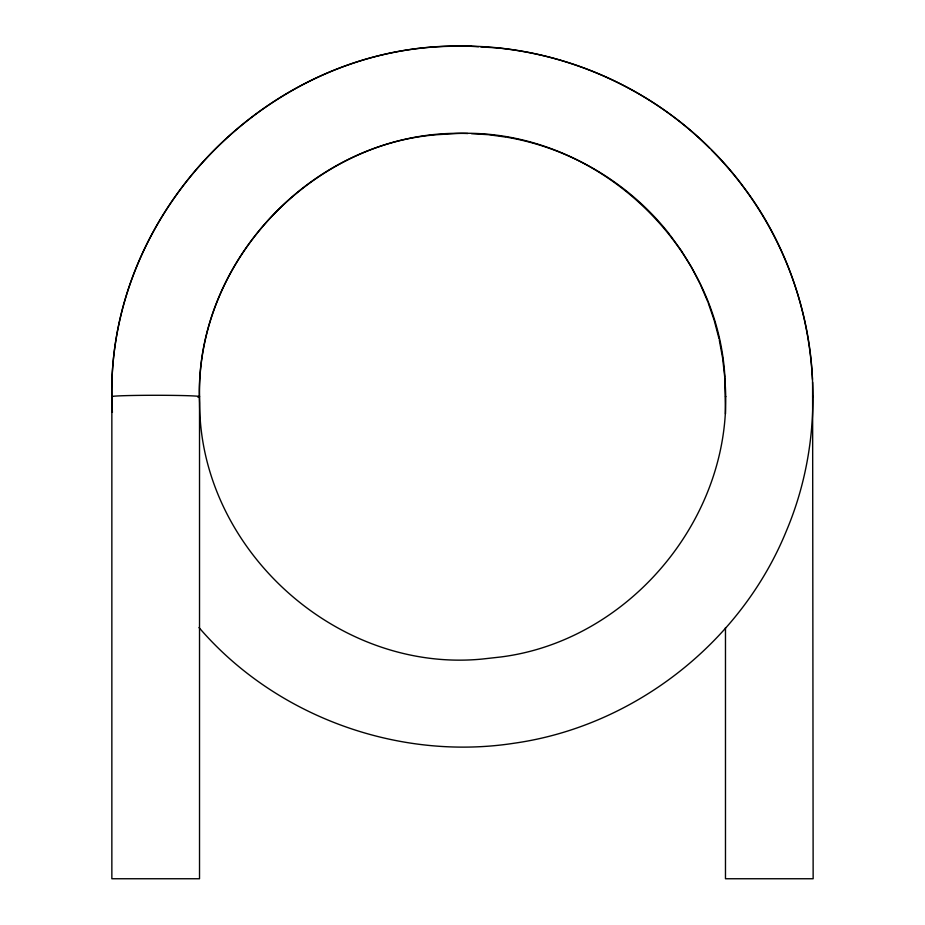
<?xml version="1.0" encoding="UTF-8"?>
<svg xmlns="http://www.w3.org/2000/svg" width="925" height="925" viewBox="0 0 925 925"><rect width="100%" height="100%" fill="white"/><g stroke="black" fill="none" stroke-linecap="round" stroke-linejoin="round"><path stroke-width="1.39" d="M725.478 627.578L725.478 878.75L813.144 878.75L812.601 382.279M725.478 413.938L724.795 378.603M199.002 627.555C275.338 716.493 398.478 761.125 514.161 743.226C633.891 726.298 740.937 642.736 786.47 530.719C833.483 419.291 816.879 284.472 744.163 187.821C677.805 97.391 566.25 42.932 454.129 46.25L453.655 46.273M454.129 46.25C268.493 47.291 108.56 210.992 111.856 396.617L111.856 878.75L199.523 878.75L199.523 396.617C196.828 265.313 306.013 144.89 436.935 134.703L455.805 133.547C593.966 126.91 721.604 245.426 725.165 383.725C734.3 514.728 631.139 640.389 500.876 656.97L482.11 659.062C336.735 673.122 199.869 549.138 199.603 403.069C192.747 257.717 322.432 127.303 467.842 133.524M471.368 46.319L470.837 46.296C272.655 37.983 99.553 214.299 112.411 412.377M496.575 47.869L497.107 47.892C576.483 55.835 652.969 91.378 709.336 147.954M470.837 46.296L478.514 46.759M480.838 46.909L497.107 47.892M471.449 133.651L488.573 134.692L505.871 137.085M507.247 137.282C571.002 148.289 630.006 183.647 669.781 234.673M711.337 150C771.959 210.391 808.762 293.953 812.497 379.423M670.59 235.794L681.135 250.386L691.299 266.874L699.589 282.842M700.225 284.079L707.868 301.874M708.319 303.192L714.169 320.189L719.083 338.92M719.338 340.284L722.61 357.963L724.749 377.215M112.468 396.837A43.845 1.33 0 0 1 158.337 395.287A43.845 1.33 0 0 1 197.707 396.998M813.098 396.686A43.845 1.33 0 0 1 812.636 396.825M725.663 396.733A43.845 1.33 0 0 1 725.524 396.686M725.535 396.547A43.845 1.33 0 0 1 725.639 396.501M812.589 396.409A43.845 1.33 0 0 1 813.098 396.547"/></g></svg>
